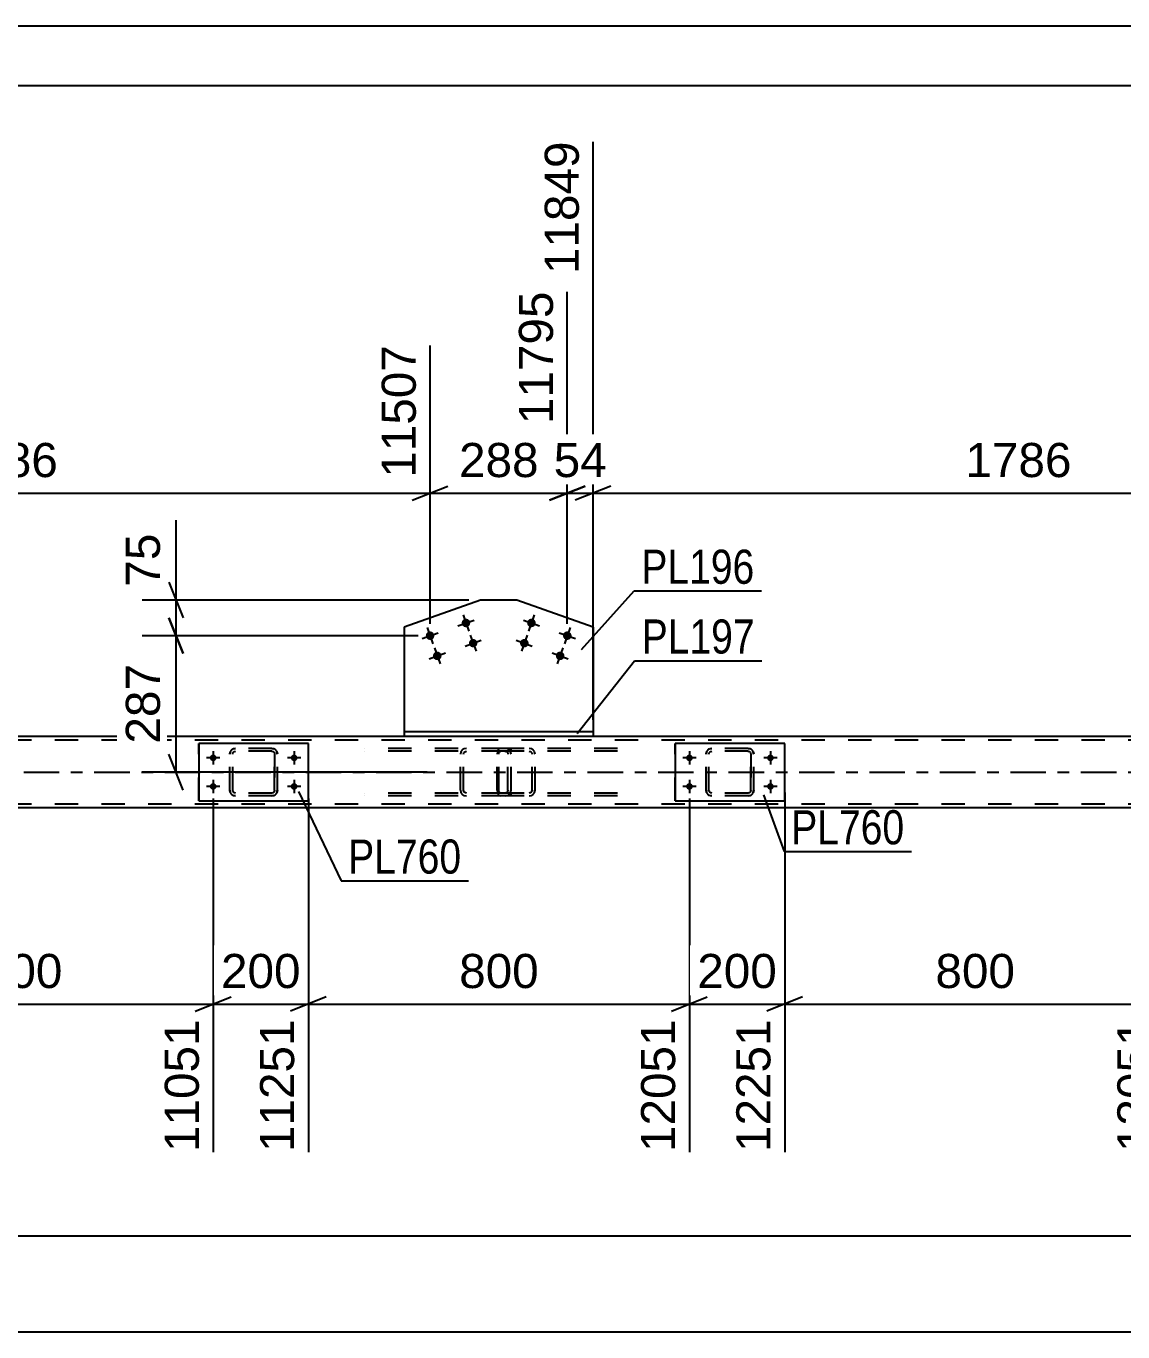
# Model space of a CAD drawing. Header units: millimetres. Extents: x -135 to 706, y -401 to 193.
# Drawn here: x 386.4 to 478.5, y 83.8 to 193.5 of the extents above; entities that cross this region are included whole.
import ezdxf

# ---------------------------------------------------------------- set-up
doc = ezdxf.new("R2010")
doc.units = ezdxf.units.MM
doc.linetypes.add('DXK_LINE_DOT2', pattern=[3.9198, 1.9599, -1.9599])
doc.linetypes.add('DXK_LINE_DOT3', pattern=[5.9187, 2.979, -0.9799, 0.9799, -0.9799])
doc.styles.add('Arial', font='arial.ttf', dxfattribs={"height": 0.2})
doc.styles.add('Arial Narrow', font='ARIALN.TTF', dxfattribs={"height": 0.2})

# ---------------------------------------------------------------- blocks, each defined once
blk = doc.blocks.new('Unknown-717262918-1115')
at = {"color": 5, "linetype": 'Continuous'}
for p, q in [((705.55, 193.49), (-135.45, 193.49)), ((700.55, 188.49), (-130.45, 188.49))]:
    blk.add_line(p, q, dxfattribs=at)
blk = doc.blocks.new('Bolt-717262918-5481 - 5336')
at = {"linetype": 'Continuous'}
for points in [[(402.1, 131.76, -1), (402.1, 132.32, -1)], [(408.9, 131.76, -1), (408.9, 132.32, -1)], [(402.1, 129.36, -1), (402.1, 129.92, -1)], [(408.9, 129.36, -1), (408.9, 129.92, -1)]]:
    blk.add_hatch(color=1, dxfattribs=at).paths.add_polyline_path(points)
at = {"color": 1, "linetype": 'Continuous'}
for p, q in [((402.66, 132.04), (401.54, 132.04)), ((402.1, 132.6), (402.1, 131.48)), ((409.46, 132.04), (408.34, 132.04)), ((408.9, 132.6), (408.9, 131.48)), ((402.66, 129.64), (401.54, 129.64)), ((402.1, 130.2), (402.1, 129.08)), ((409.46, 129.64), (408.34, 129.64)), ((408.9, 130.2), (408.9, 129.08))]:
    blk.add_line(p, q, dxfattribs=at)
blk = doc.blocks.new('Part-717262918-5395 - 5336')
at = {"color": 2, "linetype": 'Continuous'}
for p, q in [((434.01, 134.24), (418.15, 134.24)), ((418.15, 134.24), (418.15, 133.84)), ((434.01, 133.84), (418.15, 133.84)), ((434.01, 134.24), (434.01, 133.84))]:
    blk.add_line(p, q, dxfattribs=at)
blk = doc.blocks.new('Part-717262918-5400 - 5336')
at = {"color": 2, "linetype": 'Continuous'}
for p, q in [((424.56, 145.29), (418.15, 143.02)), ((427.6, 145.29), (424.56, 145.29)), ((434.01, 143.02), (427.6, 145.29)), ((418.15, 143.02), (418.15, 134.24)), ((434.01, 143.02), (434.01, 134.24))]:
    blk.add_line(p, q, dxfattribs=at)
at = {"color": 7, "linetype": 'DXK_LINE_DOT2'}
blk.add_line((434.01, 134.24), (418.15, 134.24), dxfattribs=at)
blk = doc.blocks.new('Bolt-717262918-5480 - 5336')
at = {"linetype": 'Continuous'}
for points in [[(423.67, 143.49, -1), (422.99, 143.25, -1)], [(420.66, 142.42, -1), (419.98, 142.18, -1)], [(424.27, 141.79, -1), (423.6, 141.55, -1)], [(421.26, 140.73, -1), (420.58, 140.48, -1)]]:
    blk.add_hatch(color=1, dxfattribs=at).paths.add_polyline_path(points)
at = {"color": 1, "linetype": 'Continuous'}
for p, q in [((423.09, 144.05), (423.57, 142.69)), ((420.08, 142.98), (420.56, 141.62)), ((422.66, 143.13), (424.01, 143.61)), ((419.64, 142.06), (421, 142.54)), ((423.26, 141.43), (424.61, 141.92)), ((423.69, 142.35), (424.18, 141)), ((420.24, 140.36), (421.6, 140.85)), ((420.68, 141.28), (421.16, 139.93))]:
    blk.add_line(p, q, dxfattribs=at)
blk = doc.blocks.new('Part-717262918-5461 - 5336')
at = {"color": 2, "linetype": 'Continuous'}
for p, q in [((418.15, 133.84), (348.87, 133.84)), ((503.29, 133.84), (434.01, 133.84)), ((618.1, 127.84), (-35.95, 127.84))]:
    blk.add_line(p, q, dxfattribs=at)
at = {"color": 7, "linetype": 'DXK_LINE_DOT2'}
for p, q in [((434.01, 133.84), (418.15, 133.84)), ((618.1, 133.52), (-39.95, 133.52)), ((618.1, 128.16), (-39.95, 128.16))]:
    blk.add_line(p, q, dxfattribs=at)
at = {"color": 7, "linetype": 'DXK_LINE_DOT3'}
blk.add_line((-39.95, 130.84), (618.1, 130.84), dxfattribs=at)
blk = doc.blocks.new('Bolt-717262918-5479 - 5336')
at = {"linetype": 'Continuous'}
for points in [[(442.1, 131.76, -1), (442.1, 132.32, -1)], [(448.9, 131.76, -1), (448.9, 132.32, -1)], [(442.1, 129.36, -1), (442.1, 129.92, -1)], [(448.9, 129.36, -1), (448.9, 129.92, -1)]]:
    blk.add_hatch(color=1, dxfattribs=at).paths.add_polyline_path(points)
at = {"color": 1, "linetype": 'Continuous'}
for p, q in [((442.66, 132.04), (441.54, 132.04)), ((442.1, 132.6), (442.1, 131.48)), ((449.46, 132.04), (448.34, 132.04)), ((448.9, 132.6), (448.9, 131.48)), ((442.66, 129.64), (441.54, 129.64)), ((442.1, 130.2), (442.1, 129.08)), ((449.46, 129.64), (448.34, 129.64)), ((448.9, 130.2), (448.9, 129.08))]:
    blk.add_line(p, q, dxfattribs=at)
blk = doc.blocks.new('Bolt-717262918-5500 - 5336')
at = {"linetype": 'Continuous'}
for points in [[(429.17, 143.25, -1), (428.49, 143.49, -1)], [(432.18, 142.18, -1), (431.5, 142.42, -1)], [(428.57, 141.55, -1), (427.89, 141.79, -1)], [(431.58, 140.48, -1), (430.9, 140.73, -1)]]:
    blk.add_hatch(color=1, dxfattribs=at).paths.add_polyline_path(points)
at = {"color": 1, "linetype": 'Continuous'}
for p, q in [((429.07, 144.05), (428.59, 142.69)), ((428.15, 143.61), (429.51, 143.13)), ((432.08, 142.98), (431.6, 141.62)), ((427.55, 141.92), (428.9, 141.43)), ((428.47, 142.35), (427.99, 141)), ((431.16, 142.54), (432.52, 142.06)), ((430.56, 140.85), (431.92, 140.36)), ((431.48, 141.28), (431, 139.93))]:
    blk.add_line(p, q, dxfattribs=at)
blk = doc.blocks.new('Part-717262918-5507 - 5336')
at = {"color": 7, "linetype": 'DXK_LINE_DOT2'}
for p, q in [((426.03, 132.7), (425.97, 132.54)), ((426.12, 132.8), (426.03, 132.7)), ((426.22, 132.84), (426.12, 132.8)), ((436.07, 132.84), (426.22, 132.84)), ((427.12, 132.6), (427.12, 132.84)), ((428.82, 132.8), (428.63, 132.84)), ((425.97, 132.54), (425.95, 132.36)), ((425.95, 129.32), (425.95, 132.36)), ((426.09, 132.36), (426.1, 132.45)), ((426.09, 129.32), (426.09, 132.36)), ((426.1, 132.45), (426.13, 132.53)), ((426.13, 132.53), (426.17, 132.58)), ((426.17, 132.58), (426.22, 132.6)), ((436.07, 132.6), (426.22, 132.6)), ((428.63, 132.6), (428.72, 132.58)), ((428.72, 132.58), (428.81, 132.53)), ((428.81, 132.53), (428.86, 132.45)), ((428.86, 132.45), (428.88, 132.36)), ((428.88, 129.32), (428.88, 132.36)), ((429.13, 132.36), (429.09, 132.54)), ((429.13, 129.32), (429.13, 132.36)), ((425.95, 129.32), (425.97, 129.14)), ((425.97, 129.14), (426.03, 128.98)), ((426.03, 128.98), (426.12, 128.88)), ((426.1, 129.23), (426.09, 129.32)), ((426.13, 129.15), (426.1, 129.23)), ((426.12, 128.88), (426.22, 128.84)), ((426.17, 129.1), (426.13, 129.15)), ((426.22, 129.08), (426.17, 129.1)), ((436.07, 129.08), (426.22, 129.08)), ((436.07, 128.84), (426.22, 128.84)), ((427.12, 128.84), (427.12, 129.08)), ((428.72, 129.1), (428.63, 129.08)), ((428.63, 128.84), (428.82, 128.88)), ((428.81, 129.15), (428.72, 129.1)), ((428.86, 129.23), (428.81, 129.15)), ((428.88, 129.32), (428.86, 129.23)), ((429.09, 129.14), (429.13, 129.32))]:
    blk.add_line(p, q, dxfattribs=at)
for centre, start, end in [((428.64, 132.35), 23.8958, 68.8493), ((428.64, 129.34), 291.1507, 336.1042)]:
    blk.add_arc(centre, 0.492, start, end, dxfattribs=at)
blk = doc.blocks.new('Part-717262918-5596 - 5336')
at = {"color": 7, "linetype": 'DXK_LINE_DOT2'}
for p, q in [((403.8, 132.8), (403.98, 132.84)), ((403.98, 132.84), (403.8, 132.8)), ((407.02, 132.84), (403.98, 132.84)), ((407.02, 132.84), (407.2, 132.8)), ((407.2, 132.8), (407.02, 132.84)), ((403.5, 132.36), (403.54, 132.54)), ((403.54, 132.54), (403.5, 132.36)), ((403.5, 129.32), (403.5, 132.36)), ((403.5, 129.32), (403.5, 132.36)), ((403.74, 132.36), (403.76, 132.45)), ((403.74, 129.32), (403.74, 132.36)), ((403.74, 129.32), (403.74, 132.36)), ((403.76, 132.45), (403.81, 132.53)), ((403.81, 132.53), (403.89, 132.58)), ((403.89, 132.58), (403.98, 132.6)), ((407.02, 132.6), (403.98, 132.6)), ((407.02, 132.6), (407.11, 132.58)), ((407.11, 132.58), (407.19, 132.53)), ((407.19, 132.53), (407.24, 132.45)), ((407.24, 132.45), (407.26, 132.36)), ((407.26, 129.32), (407.26, 132.36)), ((407.26, 132.36), (407.26, 129.32)), ((407.46, 132.54), (407.5, 132.36)), ((407.5, 132.36), (407.46, 132.54)), ((407.5, 129.32), (407.5, 132.36)), ((407.5, 129.32), (407.5, 132.36)), ((403.54, 129.14), (403.5, 129.32)), ((403.5, 129.32), (403.54, 129.14)), ((403.76, 129.23), (403.74, 129.32)), ((403.81, 129.15), (403.76, 129.23)), ((403.98, 128.84), (403.8, 128.88)), ((403.8, 128.88), (403.98, 128.84)), ((403.89, 129.1), (403.81, 129.15)), ((403.98, 129.08), (403.89, 129.1)), ((407.02, 129.08), (403.98, 129.08)), ((407.02, 128.84), (403.98, 128.84)), ((407.11, 129.1), (407.02, 129.08)), ((407.2, 128.88), (407.02, 128.84)), ((407.02, 128.84), (407.2, 128.88)), ((407.19, 129.15), (407.11, 129.1)), ((407.24, 129.23), (407.19, 129.15)), ((407.26, 129.32), (407.24, 129.23)), ((407.5, 129.32), (407.46, 129.14)), ((407.46, 129.14), (407.5, 129.32))]:
    blk.add_line(p, q, dxfattribs=at)
at = {"color": 7, "linetype": 'DXK_LINE_DOT3'}
blk.add_line((405.5, 130.84), (405.5, 130.84), dxfattribs=at)
at = {"color": 7, "linetype": 'DXK_LINE_DOT2'}
for centre, start, end in [((403.98, 132.36), 112.5, 157.5), ((403.98, 132.36), 112.5, 157.5), ((407.02, 132.36), 22.5, 67.5), ((407.02, 132.36), 22.5, 67.5), ((403.98, 129.32), 202.5, 247.5), ((403.98, 129.32), 202.5, 247.5), ((407.02, 129.32), 292.5, 337.5), ((407.02, 129.32), 292.5, 337.5)]:
    blk.add_arc(centre, 0.48, start, end, dxfattribs=at)
blk = doc.blocks.new('Part-717262918-5601 - 5336')
at = {"color": 2, "linetype": 'Continuous'}
for p, q in [((400.9, 133.24), (400.9, 128.44)), ((410.1, 133.24), (400.9, 133.24)), ((410.1, 128.44), (410.1, 133.24)), ((400.9, 128.44), (410.1, 128.44))]:
    blk.add_line(p, q, dxfattribs=at)
at = {"color": 7, "linetype": 'DXK_LINE_DOT2'}
for p, q in [((400.9, 128.44), (400.9, 133.24)), ((410.1, 128.44), (410.1, 133.24))]:
    blk.add_line(p, q, dxfattribs=at)
blk = doc.blocks.new('Part-717262918-5602 - 5336')
at = {"color": 7, "linetype": 'DXK_LINE_DOT2'}
for p, q in [((443.8, 132.8), (443.98, 132.84)), ((443.98, 132.84), (443.8, 132.8)), ((447.02, 132.84), (443.98, 132.84)), ((447.02, 132.84), (447.2, 132.8)), ((447.2, 132.8), (447.02, 132.84)), ((443.5, 132.36), (443.54, 132.54)), ((443.54, 132.54), (443.5, 132.36)), ((443.5, 129.32), (443.5, 132.36)), ((443.5, 129.32), (443.5, 132.36)), ((443.74, 132.36), (443.76, 132.45)), ((443.74, 129.32), (443.74, 132.36)), ((443.74, 129.32), (443.74, 132.36)), ((443.76, 132.45), (443.81, 132.53)), ((443.81, 132.53), (443.89, 132.58)), ((443.89, 132.58), (443.98, 132.6)), ((447.02, 132.6), (443.98, 132.6)), ((447.02, 132.6), (447.11, 132.58)), ((447.11, 132.58), (447.19, 132.53)), ((447.19, 132.53), (447.24, 132.45)), ((447.24, 132.45), (447.26, 132.36)), ((447.26, 129.32), (447.26, 132.36)), ((447.26, 132.36), (447.26, 129.32)), ((447.46, 132.54), (447.5, 132.36)), ((447.5, 132.36), (447.46, 132.54)), ((447.5, 129.32), (447.5, 132.36)), ((447.5, 129.32), (447.5, 132.36)), ((443.54, 129.14), (443.5, 129.32)), ((443.5, 129.32), (443.54, 129.14)), ((443.76, 129.23), (443.74, 129.32)), ((443.81, 129.15), (443.76, 129.23)), ((443.98, 128.84), (443.8, 128.88)), ((443.8, 128.88), (443.98, 128.84)), ((443.89, 129.1), (443.81, 129.15)), ((443.98, 129.08), (443.89, 129.1)), ((447.02, 129.08), (443.98, 129.08)), ((447.02, 128.84), (443.98, 128.84)), ((447.11, 129.1), (447.02, 129.08)), ((447.2, 128.88), (447.02, 128.84)), ((447.02, 128.84), (447.2, 128.88)), ((447.19, 129.15), (447.11, 129.1)), ((447.24, 129.23), (447.19, 129.15)), ((447.26, 129.32), (447.24, 129.23)), ((447.5, 129.32), (447.46, 129.14)), ((447.46, 129.14), (447.5, 129.32))]:
    blk.add_line(p, q, dxfattribs=at)
at = {"color": 7, "linetype": 'DXK_LINE_DOT3'}
blk.add_line((445.5, 130.84), (445.5, 130.84), dxfattribs=at)
at = {"color": 7, "linetype": 'DXK_LINE_DOT2'}
for centre, start, end in [((443.98, 132.36), 112.5, 157.5), ((443.98, 132.36), 112.5, 157.5), ((447.02, 132.36), 22.5, 67.5), ((447.02, 132.36), 22.5, 67.5), ((443.98, 129.32), 202.5, 247.5), ((443.98, 129.32), 202.5, 247.5), ((447.02, 129.32), 292.5, 337.5), ((447.02, 129.32), 292.5, 337.5)]:
    blk.add_arc(centre, 0.48, start, end, dxfattribs=at)
blk = doc.blocks.new('Part-717262918-5607 - 5336')
at = {"color": 2, "linetype": 'Continuous'}
for p, q in [((440.9, 133.24), (440.9, 128.44)), ((450.1, 133.24), (440.9, 133.24)), ((450.1, 128.44), (450.1, 133.24)), ((440.9, 128.44), (450.1, 128.44))]:
    blk.add_line(p, q, dxfattribs=at)
at = {"color": 7, "linetype": 'DXK_LINE_DOT2'}
for p, q in [((440.9, 128.44), (440.9, 133.24)), ((450.1, 128.44), (450.1, 133.24))]:
    blk.add_line(p, q, dxfattribs=at)
blk = doc.blocks.new('Part-717262918-5651 - 5336')
at = {"color": 7, "linetype": 'DXK_LINE_DOT2'}
for p, q in [((426.61, 132.84), (414.83, 132.84)), ((423.37, 132.84), (423.18, 132.8)), ((426.8, 132.8), (426.61, 132.84)), ((426.61, 132.6), (414.83, 132.6)), ((422.9, 132.54), (422.86, 132.36)), ((422.86, 129.32), (422.86, 132.36)), ((423.12, 132.36), (423.14, 132.45)), ((423.12, 129.32), (423.12, 132.36)), ((423.14, 132.45), (423.19, 132.53)), ((423.19, 132.53), (423.28, 132.58)), ((423.28, 132.58), (423.37, 132.6)), ((426.61, 132.6), (426.71, 132.58)), ((426.71, 132.58), (426.79, 132.53)), ((426.79, 132.53), (426.84, 132.45)), ((426.84, 132.45), (426.86, 132.36)), ((426.86, 129.32), (426.86, 132.36)), ((427.12, 132.36), (427.08, 132.54)), ((427.12, 129.32), (427.12, 132.36)), ((426.61, 129.08), (414.83, 129.08)), ((426.61, 128.84), (414.83, 128.84)), ((422.86, 129.32), (422.9, 129.14)), ((423.14, 129.23), (423.12, 129.32)), ((423.19, 129.15), (423.14, 129.23)), ((423.18, 128.88), (423.37, 128.84)), ((423.28, 129.1), (423.19, 129.15)), ((423.37, 129.08), (423.28, 129.1)), ((426.71, 129.1), (426.61, 129.08)), ((426.61, 128.84), (426.8, 128.88)), ((426.79, 129.15), (426.71, 129.1)), ((426.84, 129.23), (426.79, 129.15)), ((426.86, 129.32), (426.84, 129.23)), ((427.08, 129.14), (427.12, 129.32))]:
    blk.add_line(p, q, dxfattribs=at)
for centre, start, end in [((423.35, 132.34), 110.759, 155.6808), ((426.63, 132.34), 24.3192, 69.241), ((423.35, 129.34), 204.3192, 249.241), ((426.63, 129.34), 290.759, 335.6808)]:
    blk.add_arc(centre, 0.496, start, end, dxfattribs=at)
blk = doc.blocks.new('StraightDimension-717262918-5816 - 5336')
at = {"color": 7, "linetype": 'Continuous'}
blk.add_line((-39.95, 91.89), (650.03, 91.89), dxfattribs=at)
blk = doc.blocks.new('StraightDimension-717262918-6031 - 5336')
at = {"color": 7, "linetype": 'Continuous'}
for p, q in [((434.01, 135.24), (434.01, 183.78)), ((505.45, 143.3), (505.45, 166.68)), ((435.51, 154.87), (432.51, 153.67)), ((503.95, 153.67), (506.95, 154.87)), ((434.01, 154.27), (505.45, 154.27))]:
    blk.add_line(p, q, dxfattribs=at)
at = {"color": 0}
blk.add_wipeout([(474.78, 155.02), (474.78, 159.22), (464.68, 159.22), (464.68, 155.02)], dxfattribs=at)
at = {"color": 3, "style": 'Arial'}
blk.add_text('1786', height=2.865, dxfattribs=at).set_placement((465.28, 155.62))
at = {"color": 0, "linetype": 'Continuous'}
blk.add_wipeout([(504.85, 167.28), (500.65, 167.28), (500.65, 154.97), (504.85, 154.97)], dxfattribs=at)
at = {"color": 3, "linetype": 'Continuous', "style": 'Arial'}
blk.add_text('13635', height=2.865, rotation=90.0002, dxfattribs=at).set_placement((504.25, 155.57))
blk = doc.blocks.new('StraightDimension-717262918-10766 - 5336')
at = {"color": 7, "linetype": 'Continuous'}
for p, q in [((410.1, 128.64), (410.1, 98.94)), ((442.1, 128.64), (442.1, 98.94)), ((411.6, 111.96), (408.6, 110.76)), ((440.6, 110.76), (443.6, 111.96)), ((410.1, 111.36), (442.1, 111.36))]:
    blk.add_line(p, q, dxfattribs=at)
at = {"color": 0}
blk.add_wipeout([(430.03, 112.11), (430.03, 116.31), (422.16, 116.31), (422.16, 112.11)], dxfattribs=at)
at = {"color": 3, "style": 'Arial'}
blk.add_text('800', height=2.865, dxfattribs=at).set_placement((422.76, 112.71))
at = {"color": 0, "linetype": 'Continuous'}
blk.add_wipeout([(441.5, 110.66), (437.3, 110.66), (437.3, 98.34), (441.5, 98.34)], dxfattribs=at)
at = {"color": 3, "linetype": 'Continuous', "style": 'Arial'}
blk.add_text('12051', height=2.865, rotation=90.0002, dxfattribs=at).set_placement((440.9, 98.94))
blk = doc.blocks.new('StraightDimension-717262918-5796 - 5336')
at = {"color": 7, "linetype": 'Continuous'}
blk.add_line((-40.75, 83.84), (650.83, 83.84), dxfattribs=at)
blk = doc.blocks.new('StraightDimension-717262918-6008 - 5336')
at = {"color": 7, "linetype": 'Continuous'}
for p, q in [((348.87, 135.24), (348.87, 179.16)), ((420.32, 143.3), (420.32, 166.68)), ((350.37, 154.87), (347.37, 153.67)), ((418.82, 153.67), (421.82, 154.87)), ((348.87, 154.27), (420.32, 154.27))]:
    blk.add_line(p, q, dxfattribs=at)
at = {"color": 0}
blk.add_wipeout([(389.64, 155.02), (389.64, 159.22), (379.55, 159.22), (379.55, 155.02)], dxfattribs=at)
at = {"color": 3, "style": 'Arial'}
blk.add_text('1786', height=2.865, dxfattribs=at).set_placement((380.15, 155.62))
at = {"color": 0, "linetype": 'Continuous'}
blk.add_wipeout([(419.72, 167.28), (415.52, 167.28), (415.52, 154.97), (419.72, 154.97)], dxfattribs=at)
at = {"color": 3, "linetype": 'Continuous', "style": 'Arial'}
blk.add_text('11507', height=2.865, rotation=90.0002, dxfattribs=at).set_placement((419.12, 155.57))
blk = doc.blocks.new('StraightDimension-717262918-10768 - 5336')
at = {"color": 7, "linetype": 'Continuous'}
for p, q in [((370.1, 128.64), (370.1, 98.94)), ((402.1, 128.64), (402.1, 98.94)), ((371.6, 111.96), (368.6, 110.76)), ((400.6, 110.76), (403.6, 111.96)), ((370.1, 111.36), (402.1, 111.36))]:
    blk.add_line(p, q, dxfattribs=at)
at = {"color": 0}
blk.add_wipeout([(390.03, 112.11), (390.03, 116.31), (382.16, 116.31), (382.16, 112.11)], dxfattribs=at)
at = {"color": 3, "style": 'Arial'}
blk.add_text('800', height=2.865, dxfattribs=at).set_placement((382.76, 112.71))
at = {"color": 0, "linetype": 'Continuous'}
blk.add_wipeout([(401.5, 110.66), (397.3, 110.66), (397.3, 98.34), (401.5, 98.34)], dxfattribs=at)
at = {"color": 3, "linetype": 'Continuous', "style": 'Arial'}
blk.add_text('11051', height=2.865, rotation=90.0002, dxfattribs=at).set_placement((400.9, 98.94))
blk = doc.blocks.new('StraightDimension-717262918-6015 - 5336')
at = {"color": 7, "linetype": 'Continuous'}
for p, q in [((431.84, 143.3), (431.84, 171.18)), ((420.32, 143.3), (420.32, 166.68)), ((418.82, 153.67), (421.82, 154.87)), ((433.34, 154.87), (430.34, 153.67)), ((420.32, 154.27), (431.84, 154.27))]:
    blk.add_line(p, q, dxfattribs=at)
at = {"color": 0}
blk.add_wipeout([(430.02, 155.02), (430.02, 159.22), (422.15, 159.22), (422.15, 155.02)], dxfattribs=at)
at = {"color": 3, "style": 'Arial'}
blk.add_text('288', height=2.865, dxfattribs=at).set_placement((422.75, 155.62))
at = {"color": 0, "linetype": 'Continuous'}
blk.add_wipeout([(431.24, 171.78), (427.04, 171.78), (427.04, 159.47), (431.24, 159.47)], dxfattribs=at)
at = {"color": 3, "linetype": 'Continuous', "style": 'Arial'}
blk.add_text('11795', height=2.865, rotation=90.0002, dxfattribs=at).set_placement((430.64, 160.07))
blk = doc.blocks.new('StraightDimension-717262918-6024 - 5336')
at = {"color": 7, "linetype": 'Continuous'}
for p, q in [((434.01, 135.24), (434.01, 183.78)), ((431.84, 143.3), (431.84, 171.18)), ((430.34, 153.67), (433.34, 154.87)), ((435.51, 154.87), (432.51, 153.67)), ((431.84, 154.27), (434.01, 154.27))]:
    blk.add_line(p, q, dxfattribs=at)
at = {"color": 0, "linetype": 'Continuous'}
blk.add_wipeout([(433.41, 184.38), (429.21, 184.38), (429.21, 172.07), (433.41, 172.07)], dxfattribs=at)
at = {"color": 3, "linetype": 'Continuous', "style": 'Arial'}
blk.add_text('11849', height=2.865, rotation=90.0002, dxfattribs=at).set_placement((432.81, 172.67))
at = {"color": 0}
blk.add_wipeout([(435.75, 155.02), (435.75, 159.22), (430.1, 159.22), (430.1, 155.02)], dxfattribs=at)
at = {"color": 3, "style": 'Arial'}
blk.add_text('54', height=2.865, dxfattribs=at).set_placement((430.7, 155.62))
blk = doc.blocks.new('StraightDimension-717262918-10764 - 5336')
at = {"color": 7, "linetype": 'Continuous'}
for p, q in [((450.1, 129.13), (450.1, 98.94)), ((482.1, 128.64), (482.1, 98.94)), ((451.6, 111.96), (448.6, 110.76)), ((480.6, 110.76), (483.6, 111.96)), ((450.1, 111.36), (482.1, 111.36))]:
    blk.add_line(p, q, dxfattribs=at)
at = {"color": 0}
blk.add_wipeout([(470.03, 112.11), (470.03, 116.31), (462.16, 116.31), (462.16, 112.11)], dxfattribs=at)
at = {"color": 3, "style": 'Arial'}
blk.add_text('800', height=2.865, dxfattribs=at).set_placement((462.76, 112.71))
at = {"color": 0, "linetype": 'Continuous'}
blk.add_wipeout([(481.5, 110.66), (477.3, 110.66), (477.3, 98.34), (481.5, 98.34)], dxfattribs=at)
at = {"color": 3, "linetype": 'Continuous', "style": 'Arial'}
blk.add_text('13051', height=2.865, rotation=90.0002, dxfattribs=at).set_placement((480.9, 98.94))
blk = doc.blocks.new('StraightDimension-717262918-10765 - 5336')
at = {"color": 7, "linetype": 'Continuous'}
for p, q in [((442.1, 128.64), (442.1, 98.94)), ((450.1, 129.13), (450.1, 98.94)), ((440.6, 110.76), (443.6, 111.96)), ((451.6, 111.96), (448.6, 110.76)), ((442.1, 111.36), (450.1, 111.36))]:
    blk.add_line(p, q, dxfattribs=at)
at = {"color": 0}
blk.add_wipeout([(450.03, 112.11), (450.03, 116.31), (442.16, 116.31), (442.16, 112.11)], dxfattribs=at)
at = {"color": 0, "linetype": 'Continuous'}
blk.add_wipeout([(449.5, 110.66), (445.3, 110.66), (445.3, 98.34), (449.5, 98.34)], dxfattribs=at)
at = {"color": 3, "style": 'Arial'}
blk.add_text('200', height=2.865, dxfattribs=at).set_placement((442.76, 112.71))
at = {"color": 3, "linetype": 'Continuous', "style": 'Arial'}
blk.add_text('12251', height=2.865, rotation=90.0002, dxfattribs=at).set_placement((448.9, 98.94))
blk = doc.blocks.new('StraightDimension-717262918-10767 - 5336')
at = {"color": 7, "linetype": 'Continuous'}
for p, q in [((402.1, 128.64), (402.1, 98.94)), ((410.1, 128.64), (410.1, 98.94)), ((400.6, 110.76), (403.6, 111.96)), ((411.6, 111.96), (408.6, 110.76)), ((402.1, 111.36), (410.1, 111.36))]:
    blk.add_line(p, q, dxfattribs=at)
at = {"color": 0}
blk.add_wipeout([(410.03, 112.11), (410.03, 116.31), (402.16, 116.31), (402.16, 112.11)], dxfattribs=at)
at = {"color": 0, "linetype": 'Continuous'}
blk.add_wipeout([(409.5, 110.66), (405.3, 110.66), (405.3, 98.34), (409.5, 98.34)], dxfattribs=at)
at = {"color": 3, "style": 'Arial'}
blk.add_text('200', height=2.865, dxfattribs=at).set_placement((402.76, 112.71))
at = {"color": 3, "linetype": 'Continuous', "style": 'Arial'}
blk.add_text('11251', height=2.865, rotation=90.0002, dxfattribs=at).set_placement((408.9, 98.94))
blk = doc.blocks.new('StraightDimension-717262918-11214 - 5336')
at = {"color": 7, "linetype": 'Continuous'}
for p, q in [((398.98, 145.29), (398.98, 151.99)), ((398.98, 145.29), (398.98, 151.99)), ((398.38, 146.79), (399.58, 143.79)), ((423.56, 145.29), (396.13, 145.29)), ((398.98, 142.3), (398.98, 145.29)), ((399.58, 140.8), (398.38, 143.8)), ((419.32, 142.3), (396.13, 142.3))]:
    blk.add_line(p, q, dxfattribs=at)
at = {"color": 0}
blk.add_wipeout([(398.23, 151.46), (394.03, 151.46), (394.03, 145.82), (398.23, 145.82)], dxfattribs=at)
at = {"color": 3, "style": 'Arial'}
blk.add_text('75', height=2.865, rotation=90.0002, dxfattribs=at).set_placement((397.63, 146.42))
blk = doc.blocks.new('StraightDimension-717262918-11215 - 5336')
at = {"color": 7, "linetype": 'Continuous'}
for p, q in [((398.38, 143.8), (399.58, 140.8)), ((419.32, 142.3), (396.13, 142.3)), ((398.98, 130.84), (398.98, 142.3)), ((399.58, 129.34), (398.38, 132.34)), ((420.06, 130.84), (396.13, 130.84))]:
    blk.add_line(p, q, dxfattribs=at)
at = {"color": 0}
blk.add_wipeout([(398.23, 140.51), (394.03, 140.51), (394.03, 132.64), (398.23, 132.64)], dxfattribs=at)
at = {"color": 3, "style": 'Arial'}
blk.add_text('287', height=2.865, rotation=90.0002, dxfattribs=at).set_placement((397.63, 133.24))
blk = doc.blocks.new('Mark-717262918-5391 - 5336')
at = {"color": 30, "linetype": 'Continuous'}
for p, q in [((432.67, 134.09), (437.49, 140.2)), ((437.49, 140.2), (448.19, 140.2))]:
    blk.add_line(p, q, dxfattribs=at)
at = {"color": 0}
blk.add_wipeout([(447.59, 140.8), (447.59, 143.8), (438.09, 143.8), (438.09, 140.8)], dxfattribs=at)
blk.add_wipeout([(447.59, 140.8), (447.59, 143.8), (438.09, 143.8), (438.09, 140.8)], dxfattribs=at)
at = {"color": 3, "style": 'Arial Narrow'}
blk.add_text('PL197', height=2.863, dxfattribs=at).set_placement((438.09, 140.8))
blk = doc.blocks.new('Mark-717262918-5396 - 5336')
at = {"color": 30, "linetype": 'Continuous'}
for p, q in [((433.04, 141.15), (437.46, 146.06)), ((437.46, 146.06), (448.16, 146.06))]:
    blk.add_line(p, q, dxfattribs=at)
at = {"color": 0}
blk.add_wipeout([(447.56, 146.66), (447.56, 149.66), (438.06, 149.66), (438.06, 146.66)], dxfattribs=at)
blk.add_wipeout([(447.56, 146.66), (447.56, 149.66), (438.06, 149.66), (438.06, 146.66)], dxfattribs=at)
at = {"color": 3, "style": 'Arial Narrow'}
blk.add_text('PL196', height=2.863, dxfattribs=at).set_placement((438.06, 146.66))
blk = doc.blocks.new('Mark-717262918-5597 - 5336')
at = {"color": 30, "linetype": 'Continuous'}
for p, q in [((409.28, 129.21), (412.84, 121.72)), ((412.84, 121.72), (423.54, 121.72))]:
    blk.add_line(p, q, dxfattribs=at)
at = {"color": 0}
blk.add_wipeout([(422.94, 122.32), (422.94, 125.32), (413.44, 125.32), (413.44, 122.32)], dxfattribs=at)
blk.add_wipeout([(422.94, 122.32), (422.94, 125.32), (413.44, 125.32), (413.44, 122.32)], dxfattribs=at)
at = {"color": 3, "style": 'Arial Narrow'}
blk.add_text('PL760', height=2.863, dxfattribs=at).set_placement((413.44, 122.32))
blk = doc.blocks.new('Mark-717262918-5603 - 5336')
at = {"color": 30, "linetype": 'Continuous'}
for p, q in [((448.33, 128.94), (450.05, 124.18)), ((450.05, 124.18), (460.76, 124.18))]:
    blk.add_line(p, q, dxfattribs=at)
at = {"color": 0}
blk.add_wipeout([(460.16, 124.78), (460.16, 127.78), (450.65, 127.78), (450.65, 124.78)], dxfattribs=at)
blk.add_wipeout([(460.16, 124.78), (460.16, 127.78), (450.65, 127.78), (450.65, 124.78)], dxfattribs=at)
at = {"color": 3, "style": 'Arial Narrow'}
blk.add_text('PL760', height=2.863, dxfattribs=at).set_placement((450.65, 124.78))

msp = doc.modelspace()

# ---------------------------------------------------------------- block references
for name in ['Unknown-717262918-1115', 'Part-717262918-5400 - 5336', 'Bolt-717262918-5480 - 5336', 'Bolt-717262918-5500 - 5336', 'Part-717262918-5461 - 5336', 'Part-717262918-5395 - 5336', 'Part-717262918-5601 - 5336', 'Part-717262918-5596 - 5336', 'Part-717262918-5651 - 5336', 'Part-717262918-5507 - 5336', 'Part-717262918-5607 - 5336', 'Part-717262918-5602 - 5336', 'Bolt-717262918-5481 - 5336', 'Bolt-717262918-5479 - 5336']:
    msp.add_blockref(name, (0, 0))

# ---------------------------------------------------------------- next in the draw order: block references
for name in ['StraightDimension-717262918-6031 - 5336', 'StraightDimension-717262918-6008 - 5336', 'StraightDimension-717262918-5816 - 5336']:
    msp.add_blockref(name, (0, 0))

# ---------------------------------------------------------------- next in the draw order: block references
for name in ['StraightDimension-717262918-6015 - 5336', 'StraightDimension-717262918-10766 - 5336']:
    msp.add_blockref(name, (0, 0))

# ---------------------------------------------------------------- next in the draw order: block references
for name in ['StraightDimension-717262918-6024 - 5336', 'StraightDimension-717262918-11214 - 5336', 'StraightDimension-717262918-5796 - 5336']:
    msp.add_blockref(name, (0, 0))

# ---------------------------------------------------------------- next in the draw order: block references
for name in ['StraightDimension-717262918-11215 - 5336', 'Mark-717262918-5391 - 5336', 'StraightDimension-717262918-10768 - 5336', 'StraightDimension-717262918-10764 - 5336']:
    msp.add_blockref(name, (0, 0))

# ---------------------------------------------------------------- next in the draw order: block references
for name in ['Mark-717262918-5396 - 5336', 'StraightDimension-717262918-10767 - 5336', 'StraightDimension-717262918-10765 - 5336']:
    msp.add_blockref(name, (0, 0))

# ---------------------------------------------------------------- next in the draw order: block references
for name in ['Mark-717262918-5597 - 5336', 'Mark-717262918-5603 - 5336']:
    msp.add_blockref(name, (0, 0))

doc.saveas('drawing.dxf')
